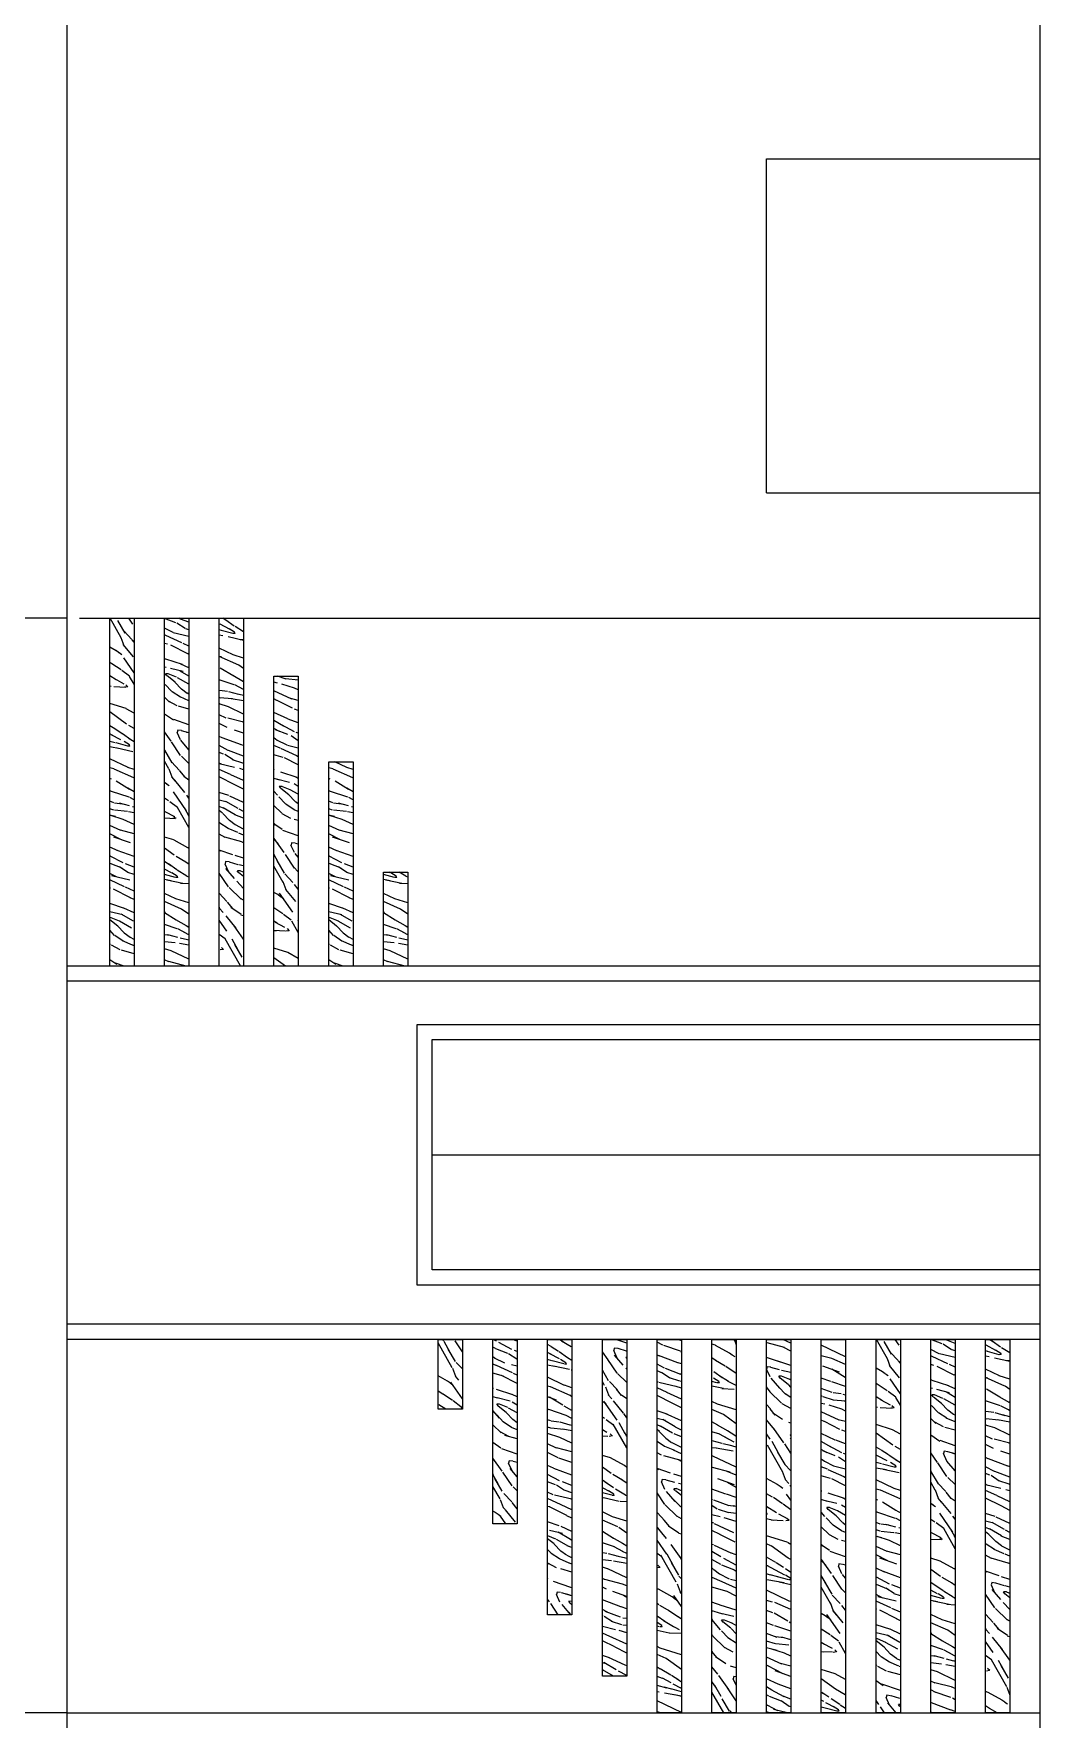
# Model space of a CAD drawing. Header units: inches. Extents: x 0 to 535, y -174 to 989.
# Drawn here: x 377.97 to 381.28, y 95.56 to 101.1 of the extents above; entities that cross this region are included whole.
import ezdxf

# ---------------------------------------------------------------- set-up
doc = ezdxf.new("R2010")
doc.units = ezdxf.units.IN
doc.header["$MEASUREMENT"] = 0
doc.layers.add('1', color=1, linetype='Continuous', lineweight=9)
doc.layers.add('wall', color=51, linetype='Continuous', lineweight=25)
pattern_1 = [(125.3657895, (320.4255504118743, -165.0037877916787), (-0.9748889491056459, 1.358495653849031), [0.0567920025, -11.86952858]), (256.803504, (320.4461135891613, -164.9659996792072), (0.07866463088312299, -0.2161293025630688), [0.007853067099999996, -0.8167188679999999]), (114.48938626, (320.4557058139873, -164.9986397646051), (-0.0786646372295647, 0.2161293006459917), [0.02746521999999999, -5.740230749999998]), (163.4606271, (320.4863028337539, -164.9758480792048), (-1.084466940812025, 0.3395689741847776), [0.0294332288, -6.151544580000001]), (173.0032168, (320.4580874262787, -164.9674691981567), (-0.07866463224300875, 0.216129300024115), [0.0120636748, -0.4946106760000001]), (120.347856, (320.4278242816989, -165.0728918539862), (-1.289547495665455, 2.223012850983182), [0.0478738905, -10.00564285]), (179.0885908, (320.4937947031481, -164.9964318211946), (-0.502901154207116, 0.06171982473837817), [0.0092056419, -1.923978911]), (125.6641257, (320.4892325565017, -165.0027544191575), (-0.07866463854466729, 0.2161292995345969), [0.0079623815, -1.664137768]), (133.5666472, (320.5059420576061, -165.0549490604183), (-0.7388950529018659, 0.7101077456471797), [0.0322622403, -2.226094583]), (119.68621252, (320.4169071993907, -165.093182737871), (-1.289547475383502, 2.223012851304042), [0.1022191415, -5.264285769999999]), (130.3727928, (320.483706989729, -165.0315727059467), (-2.531343684717294, 2.99484043838873), [0.04322782150000001, -9.034614590000002]), (123.7857773, (320.4556519408866, -165.048777077215), (-0.0786646485390654, 0.216129291848162), [0.05413074839999998, -1.840445417999999]), (119.04293409, (320.4036360647988, -165.0315779381053), (-1.36821211551155, 2.439142167360524), [0.04103382619999999, -8.576069339999998]), (145.7434615, (320.4254439198583, -164.9280672291123), (-2.56225704572125, 1.759784446686964), [0.0404823782, -8.4608168]), (129.2367893, (320.3926795179605, -164.9574754163448), (-2.610008316254434, 3.210969740846352), [0.05220031930000001, -10.90986646]), (124.7710456, (320.3837155854619, -164.9957038638002), (-2.028442540050955, 2.933120589214854), [0.0758889025, -15.86078045]), (131.4338095, (320.4383260535505, -165.1331735631676), (-0.0786646365266669, 0.2161292981963297), [0.0176491834, -1.217793604]), (151.7399653, (320.5231733582353, -165.1022916698047), (-0.5815657859539077, 0.2778491391306656), [0.0322917148, -3.35833833]), (128.8484137, (320.470648837008, -165.1214090321005), (-0.896224328967456, 1.142366341585137), [0.0266178126, -5.56312293]), (290, (320.4169071993907, -165.093182737871), (-0.3455718796523705, -0.3705387656623449), [0.0284761896, -0.201523792]), (135.6324289, (320.494730561892, -165.087002385415), (-0.7388950516397252, 0.7101077456572038), [0.05466546159999999, -11.42508117999999]), (133.237749, (320.4539524902887, -165.1006788603707), (-1.556454734449686, 1.636344795307082), [0.0381418545, -7.97164751]), (161.9114852, (320.5833118985193, -164.8589527054356), (-1.084466938815197, 0.3395689770066423), [0.0355090606, -7.42139344]), (173.0032168, (320.6102431664413, -164.8386607714639), (-0.07866463224300875, 0.216129300024115), [0.0265400864, -0.4801342690000001]), (164.8009006, (320.6432481102176, -164.8476274600521), (-2.671835029081719, 0.7408577933628254), [0.0342012829, -7.148068110000001]), (146.7878511, (320.6867153605287, -164.8224824500151), (-1.902026626305297, 1.265806021826072), [0.0287191846, -6.002309540000001]), (151.7399653, (320.662847868753, -164.832335033459), (-0.5815657859539077, 0.2778491391306656), [0.0322917148, -3.35833833]), (162.1773823, (320.5374091620295, -164.9654055923696), (-1.084466939618753, 0.3395689782831965), [0.0571535188, -11.94508519]), (155.092991, (320.6024963473847, -164.92423287407), (-0.5815657892096059, 0.2778491338212688), [0.0698139263, -14.5911103]), (153.0670749, (320.556701354935, -164.9304111365707), (-0.581565787359474, 0.2778491396096347), [0.06296584420000001, -6.54844776]), (133.5666472, (320.5373684462619, -165.0470073758853), (-0.7388950529018659, 0.7101077456471797), [0.0322622403, -2.226094583]), (150.6547075, (320.561008551919, -165.0302443832039), (-1.823361999482653, 1.049676707566412), [0.04619737450000001, -4.80452681]), (149.7854419, (320.569530866764, -165.0096595940751), (-1.823361992584466, 1.049676723312326), [0.04703368899999997, -9.830041069999995]), (152.9162698, (320.6072990359096, -164.9562851519278), (-0.5815657853456426, 0.2778491404779416), [0.05682948329999998, -5.910266069999997]), (155.1886422, (320.5924217883508, -164.9908382283531), (-0.5815657915326928, 0.2778491301377782), [0.06060699410000001, -12.66686176]), (110, (320.7132983441053, -164.8640902689787), (-0.5029011542273502, 0.06171983675258769), [0.0043809526, -0.225619029]), (181.2406383, (320.7132983441053, -164.8640902689787), (-0.9271376728700892, -0.09268962877058456), [0.006811305099999997, -1.423562827999999]), (148.1373433, (320.7117999700692, -164.8599735201484), (-0.5815657852462758, 0.2778491400426519), [0.020887335, -1.441226069]), (164.5021434, (320.7064886364047, -164.8642377436962), (-1.084466942922913, 0.339568967718033), [0.03960924529999999, -2.733037789999999]), (167.7581778, (320.734409631062, -164.8843790607469), (-2.09026925108812, 0.4630086353138386), [0.0533767969, -11.15575049]), (170.0621297, (320.6822465493519, -164.8730611417998), (-4.101873860981018, 0.7098880003596575), [0.0570595822, -11.92545262]), (156.3117756, (320.7259136249874, -164.9678927889378), (-0.5815657900483695, 0.2778491323069627), [0.07135268839999999, -4.923335379999999]), (154.4633732, (320.7067423326684, -164.9340770890479), (-0.5029011530502587, 0.06171983769696082), [0.1043524743, -0.540177494]), (160.4831147, (320.6624588678533, -164.9758365677487), (-4.416532392591645, 1.57440521027697), [0.0585223454, -12.23117]), (165.5243122, (320.6605727463163, -164.9392261632604), (-1.587368093631594, 0.4012888157798407), [0.0599805523, -12.53593541]), (162.613585, (320.6125840629651, -164.8890919885312), (-0.5029011531749514, 0.0617198380570895), [0.0432909381, -1.09309616]), (166.4838436, (320.6683195632116, -164.853654061441), (-1.587368094188972, 0.4012888131065728), [0.02578561049999999, -5.389192559999998]), (151.9762794, (320.6940600243005, -164.8489474121675), (-2.986493559702275, 1.6053749810238), [0.0353577413, -7.38976752]), (174.3053877, (320.6260431183588, -164.8632137897278), (-0.5029011542635994, 0.06171983729502795), [0.04294314819999998, -8.975117959999993]), (145.2464741, (320.7142617642316, -164.8415945801523), (-2.562257030501768, 1.759784460498503), [0.0335272702, -7.007199320000001]), (155.2273285, (320.5391756401132, -164.894830966135), (-0.5815657880252949, 0.2778491373020556), [0.05753806269999999, -12.02545501]), (166.6532565, (320.5712710360773, -164.8761560287783), (-3.677637319914488, 0.8642974639745953), [0.0617647842, -12.90883993]), (149.707952, (320.7350523282253, -164.810716871809), (-1.823361991434463, 1.049676722564742), [0.0370151926, -7.73617512]), (146.3560822, (320.7646727764284, -164.7789564070787), (-0.6602304293122196, 0.493978426360684), [0.010879644, -2.273845757]), (151.9762794, (320.7778098568352, -164.8779068951634), (-2.986493559702275, 1.6053749810238), [0.0353577413, -7.38976752]), (143.1964955, (320.7905197273721, -164.8499703211583), (-0.07866463804509567, 0.2161292945959426), [0.0314122638, -0.7931596690000001]), (188.4818674, (320.7848469541905, -164.8846698259488), (-1.351374195123889, -0.2470990924021888), [0.0109700409, -2.292738417000001]), (136.1381442, (320.7848469541905, -164.8846698259488), (-0.07866463710982383, 0.2161292981877979), [0.0097600178, -1.015041865]), (146.0169148, (320.7653680925071, -164.8311520933171), (-1.902026624190993, 1.265806025054427), [0.0365601399, -7.641068970000001]), (177.2394681, (320.7739968972069, -164.8862878675414), (-2.938742287345873, 0.1541897158929856), [0.03963325729999997, -8.283350639999993]), (148.6490828, (320.7465977020742, -164.8612945186162), (-1.24179621442641, 0.7718275702060987), [0.03786423759999999, -7.913625409999999]), (162.613585, (320.7790401276104, -164.9567150212198), (-0.5029011531749514, 0.0617198380570895), [0.07575913880000001, -1.060627957]), (153.2948855, (320.5898390965498, -165.0780273254128), (-0.5815657871570311, 0.2778491394824867), [0.0376197775, -7.86253344]), (156.9545161, (320.565597009497, -165.0868507235165), (-0.5815657881615057, 0.2778491383991551), [0.03530030569999999, -3.671231709999999]), (146.3560822, (320.6282224006898, -165.0640569452131), (-0.6602304293122196, 0.493978426360684), [0.03263893430000001, -2.252086469]), (161.7852574, (320.7130697053746, -165.0331750518501), (-1.084466939238849, 0.3395689764932182), [0.06019634289999998, -6.260419679999997]), (150.0717393, (320.7413521395491, -165.022881087658), (-0.5815657860494605, 0.277849139270344), [0.040074625, -2.063843176]), (159.3694487, (320.6625653577082, -165.0515571311017), (-1.666032726955021, 0.61741811769019), [0.0538217917, -11.24875421]), (143.1964955, (320.8342801406384, -164.9890580613316), (-0.07866463804509567, 0.2161292945959426), [0.0117795995, -0.8127923539999999]), (159.6657058, (320.65588969987, -165.0143589190734), (-0.5815657938110032, 0.2778491222749368), [0.06768603069999997, -1.709072293]), (143.1964955, (320.5562321721644, -165.0611210444082), (-0.07866463804509567, 0.2161292945959426), [0.02355919900000001, -0.8010127430000001]), (158.5537297, (320.6010505930506, -165.0459740025774), (-2.247598515793237, 0.8952672367306359), [0.04302075939999999, -8.991338709999997]), (151.7399653, (320.6121950620655, -165.0325935228209), (-0.5815657859539077, 0.2778491391306656), [0.0484375745, -3.34219256]), (148.5114886, (320.7066214350298, -165.0028872461114), (-1.241796208885935, 0.7718275754866678), [0.0517887205, -10.82384232]), (144.1945195, (320.7817556172499, -165.008175424414), (-0.6602304207882279, 0.4939784392792391), [0.06885505630000001, -7.160925799999999]), (151.1011978, (320.8248482766066, -164.9820012274635), (-0.5815657856754212, 0.277849139357628), [0.05232378789999999, -2.694674939999999]), (164.3266424, (320.5005649484798, -164.9018909400452), (-2.671835022947638, 0.7408577912244498), [0.0582210293, -12.16819508]), (160.9753659, (320.4829985192652, -164.9479125501772), (-2.75049966370575, 0.9569870897545647), [0.0608799512, -12.72390981]), (141.130464, (320.5151333783847, -165.0236310214137), (-0.660230418984233, 0.4939784438691177), [0.03326687569999998, -3.459754989999998]), (157.4786002, (320.5207391262418, -165.0076043589154), (-0.5815657944572521, 0.2778491206858045), [0.0291689473, -3.03357028]), (146.3560822, (320.533113866032, -165.0730320052152), (-0.6602304293122196, 0.493978426360684), [0.03263893430000001, -2.252086469]), (166.6033605, (320.5288868471845, -164.9859903814984), (-3.677637328676978, 0.8642974665360266), [0.04377515939999999, -9.14900808])]
pattern_2 = [(125.3657895, (317.9055504118743, -162.6308368676231), (-0.9748889491056459, 1.358495653849031), [0.0567920025, -11.86952858]), (256.803504, (317.9261135891613, -162.5930487551516), (0.07866463088312299, -0.2161293025630688), [0.007853067099999994, -0.8167188679999998]), (114.48938626, (317.9357058139873, -162.6256888405495), (-0.0786646372295647, 0.2161293006459917), [0.02746521999999999, -5.740230749999997]), (163.4606271, (317.966302833754, -162.6028971551492), (-1.084466940812025, 0.3395689741847776), [0.0294332288, -6.151544580000001]), (173.0032168, (317.9380874262787, -162.5945182741011), (-0.07866463224300875, 0.216129300024115), [0.0120636748, -0.4946106760000001]), (120.347856, (317.9078242816989, -162.6999409299306), (-1.289547495665455, 2.223012850983182), [0.0478738905, -10.00564285]), (179.0885908, (317.9737947031481, -162.623480897139), (-0.502901154207116, 0.06171982473837817), [0.0092056419, -1.923978911]), (125.6641257, (317.9692325565017, -162.6298034951019), (-0.07866463854466729, 0.2161292995345969), [0.0079623815, -1.664137768]), (133.5666472, (317.9859420576061, -162.6819981363627), (-0.7388950529018659, 0.7101077456471797), [0.0322622403, -2.226094583]), (119.68621252, (317.8969071993907, -162.7202318138154), (-1.289547475383502, 2.223012851304042), [0.1022191415, -5.264285769999999]), (130.3727928, (317.963706989729, -162.6586217818911), (-2.531343684717294, 2.99484043838873), [0.04322782150000001, -9.034614590000002]), (123.7857773, (317.9356519408866, -162.6758261531594), (-0.0786646485390654, 0.216129291848162), [0.05413074839999997, -1.840445417999999]), (119.04293409, (317.8836360647988, -162.6586270140497), (-1.36821211551155, 2.439142167360524), [0.04103382619999999, -8.576069339999998]), (145.7434615, (317.9054439198582, -162.5551163050567), (-2.56225704572125, 1.759784446686964), [0.0404823782, -8.4608168]), (129.2367893, (317.8726795179605, -162.5845244922892), (-2.610008316254434, 3.210969740846352), [0.05220031930000001, -10.90986646]), (124.7710456, (317.8637155854619, -162.6227529397446), (-2.028442540050955, 2.933120589214854), [0.0758889025, -15.86078045]), (131.4338095, (317.9183260535505, -162.760222639112), (-0.0786646365266669, 0.2161292981963297), [0.0176491834, -1.217793604]), (151.7399653, (318.0031733582352, -162.7293407457491), (-0.5815657859539077, 0.2778491391306656), [0.0322917148, -3.35833833]), (128.8484137, (317.950648837008, -162.7484581080449), (-0.896224328967456, 1.142366341585137), [0.0266178126, -5.56312293]), (290, (317.8969071993907, -162.7202318138154), (-0.3455718796523705, -0.3705387656623449), [0.0284761896, -0.201523792]), (135.6324289, (317.9747305618919, -162.7140514613594), (-0.7388950516397252, 0.7101077456572038), [0.05466546159999998, -11.42508117999999]), (133.237749, (317.9339524902887, -162.7277279363151), (-1.556454734449686, 1.636344795307082), [0.0381418545, -7.97164751]), (161.9114852, (318.0633118985193, -162.48600178138), (-1.084466938815197, 0.3395689770066423), [0.0355090606, -7.42139344]), (173.0032168, (318.0902431664413, -162.4657098474083), (-0.07866463224300875, 0.216129300024115), [0.0265400864, -0.4801342690000001]), (164.8009006, (318.1232481102176, -162.4746765359965), (-2.671835029081719, 0.7408577933628254), [0.0342012829, -7.148068110000001]), (146.7878511, (318.1667153605287, -162.4495315259595), (-1.902026626305297, 1.265806021826072), [0.0287191846, -6.002309540000001]), (151.7399653, (318.1428478687529, -162.4593841094034), (-0.5815657859539077, 0.2778491391306656), [0.0322917148, -3.35833833]), (162.1773823, (318.0174091620294, -162.592454668314), (-1.084466939618753, 0.3395689782831965), [0.0571535188, -11.94508519]), (155.092991, (318.0824963473847, -162.5512819500144), (-0.5815657892096059, 0.2778491338212688), [0.0698139263, -14.5911103]), (153.0670749, (318.036701354935, -162.5574602125151), (-0.581565787359474, 0.2778491396096347), [0.06296584420000001, -6.54844776]), (133.5666472, (318.0173684462619, -162.6740564518297), (-0.7388950529018659, 0.7101077456471797), [0.0322622403, -2.226094583]), (150.6547075, (318.0410085519189, -162.6572934591483), (-1.823361999482653, 1.049676707566412), [0.04619737450000001, -4.80452681]), (149.7854419, (318.0495308667639, -162.6367086700195), (-1.823361992584466, 1.049676723312326), [0.04703368899999996, -9.830041069999993]), (152.9162698, (318.0872990359097, -162.5833342278722), (-0.5815657853456426, 0.2778491404779416), [0.05682948329999998, -5.910266069999996]), (155.1886422, (318.0724217883508, -162.6178873042975), (-0.5815657915326928, 0.2778491301377782), [0.06060699410000001, -12.66686176]), (110, (318.1932983441053, -162.4911393449231), (-0.5029011542273502, 0.06171983675258769), [0.0043809526, -0.225619029]), (181.2406383, (318.1932983441053, -162.4911393449231), (-0.9271376728700892, -0.09268962877058456), [0.006811305099999996, -1.423562827999999]), (148.1373433, (318.1917999700692, -162.4870225960928), (-0.5815657852462758, 0.2778491400426519), [0.020887335, -1.441226069]), (164.5021434, (318.1864886364047, -162.4912868196405), (-1.084466942922913, 0.339568967718033), [0.03960924529999998, -2.733037789999999]), (167.7581778, (318.214409631062, -162.5114281366913), (-2.09026925108812, 0.4630086353138386), [0.0533767969, -11.15575049]), (170.0621297, (318.1622465493519, -162.5001102177442), (-4.101873860981018, 0.7098880003596575), [0.0570595822, -11.92545262]), (156.3117756, (318.2059136249874, -162.5949418648822), (-0.5815657900483695, 0.2778491323069627), [0.07135268839999999, -4.923335379999999]), (154.4633732, (318.1867423326684, -162.5611261649923), (-0.5029011530502587, 0.06171983769696082), [0.1043524743, -0.540177494]), (160.4831147, (318.1424588678533, -162.6028856436931), (-4.416532392591645, 1.57440521027697), [0.0585223454, -12.23117]), (165.5243122, (318.1405727463163, -162.5662752392048), (-1.587368093631594, 0.4012888157798407), [0.0599805523, -12.53593541]), (162.613585, (318.092584062965, -162.5161410644756), (-0.5029011531749514, 0.0617198380570895), [0.0432909381, -1.09309616]), (166.4838436, (318.1483195632116, -162.4807031373854), (-1.587368094188972, 0.4012888131065728), [0.02578561049999999, -5.389192559999997]), (151.9762794, (318.1740600243005, -162.4759964881119), (-2.986493559702275, 1.6053749810238), [0.0353577413, -7.38976752]), (174.3053877, (318.1060431183589, -162.4902628656722), (-0.5029011542635994, 0.06171983729502795), [0.04294314819999997, -8.975117959999992]), (145.2464741, (318.1942617642316, -162.4686436560967), (-2.562257030501768, 1.759784460498503), [0.0335272702, -7.007199320000001]), (155.2273285, (318.0191756401132, -162.5218800420794), (-0.5815657880252949, 0.2778491373020556), [0.05753806269999998, -12.02545501]), (166.6532565, (318.0512710360773, -162.5032051047227), (-3.677637319914488, 0.8642974639745953), [0.0617647842, -12.90883993]), (149.707952, (318.2150523282253, -162.4377659477534), (-1.823361991434463, 1.049676722564742), [0.0370151926, -7.73617512]), (146.3560822, (318.2446727764284, -162.4060054830231), (-0.6602304293122196, 0.493978426360684), [0.010879644, -2.273845757]), (151.9762794, (318.2578098568352, -162.5049559711078), (-2.986493559702275, 1.6053749810238), [0.0353577413, -7.38976752]), (143.1964955, (318.2705197273721, -162.4770193971027), (-0.07866463804509567, 0.2161292945959426), [0.0314122638, -0.7931596690000001]), (188.4818674, (318.2648469541905, -162.5117189018932), (-1.351374195123889, -0.2470990924021888), [0.0109700409, -2.292738417000001]), (136.1381442, (318.2648469541905, -162.5117189018932), (-0.07866463710982383, 0.2161292981877979), [0.0097600178, -1.015041865]), (146.0169148, (318.2453680925071, -162.4582011692615), (-1.902026624190993, 1.265806025054427), [0.0365601399, -7.641068970000001]), (177.2394681, (318.2539968972068, -162.5133369434858), (-2.938742287345873, 0.1541897158929856), [0.03963325729999997, -8.283350639999991]), (148.6490828, (318.2265977020742, -162.4883435945606), (-1.24179621442641, 0.7718275702060987), [0.03786423759999999, -7.913625409999999]), (162.613585, (318.2590401276104, -162.5837640971642), (-0.5029011531749514, 0.0617198380570895), [0.07575913880000001, -1.060627957]), (153.2948855, (318.0698390965497, -162.7050764013572), (-0.5815657871570311, 0.2778491394824867), [0.0376197775, -7.86253344]), (156.9545161, (318.045597009497, -162.7138997994609), (-0.5815657881615057, 0.2778491383991551), [0.03530030569999998, -3.671231709999998]), (146.3560822, (318.1082224006898, -162.6911060211575), (-0.6602304293122196, 0.493978426360684), [0.03263893430000001, -2.252086469]), (161.7852574, (318.1930697053745, -162.6602241277945), (-1.084466939238849, 0.3395689764932182), [0.06019634289999998, -6.260419679999996]), (150.0717393, (318.221352139549, -162.6499301636024), (-0.5815657860494605, 0.277849139270344), [0.040074625, -2.063843176]), (159.3694487, (318.1425653577081, -162.6786062070461), (-1.666032726955021, 0.61741811769019), [0.0538217917, -11.24875421]), (143.1964955, (318.3142801406385, -162.616107137276), (-0.07866463804509567, 0.2161292945959426), [0.0117795995, -0.8127923539999999]), (159.6657058, (318.13588969987, -162.6414079950178), (-0.5815657938110032, 0.2778491222749368), [0.06768603069999996, -1.709072292999999]), (143.1964955, (318.0362321721644, -162.6881701203526), (-0.07866463804509567, 0.2161292945959426), [0.02355919900000001, -0.8010127430000001]), (158.5537297, (318.0810505930506, -162.6730230785218), (-2.247598515793237, 0.8952672367306359), [0.04302075939999998, -8.991338709999996]), (151.7399653, (318.0921950620655, -162.6596425987653), (-0.5815657859539077, 0.2778491391306656), [0.0484375745, -3.34219256]), (148.5114886, (318.1866214350298, -162.6299363220558), (-1.241796208885935, 0.7718275754866678), [0.0517887205, -10.82384232]), (144.1945195, (318.2617556172499, -162.6352245003584), (-0.6602304207882279, 0.4939784392792391), [0.06885505630000001, -7.160925799999999]), (151.1011978, (318.3048482766066, -162.6090503034079), (-0.5815657856754212, 0.277849139357628), [0.05232378789999998, -2.694674939999999]), (164.3266424, (317.9805649484798, -162.5289400159896), (-2.671835022947638, 0.7408577912244498), [0.0582210293, -12.16819508]), (160.9753659, (317.9629985192651, -162.5749616261216), (-2.75049966370575, 0.9569870897545647), [0.0608799512, -12.72390981]), (141.130464, (317.9951333783848, -162.6506800973581), (-0.660230418984233, 0.4939784438691177), [0.03326687569999997, -3.459754989999998]), (157.4786002, (318.0007391262419, -162.6346534348598), (-0.5815657944572521, 0.2778491206858045), [0.0291689473, -3.03357028]), (146.3560822, (318.013113866032, -162.7000810811596), (-0.6602304293122196, 0.493978426360684), [0.03263893430000001, -2.252086469]), (166.6033605, (318.0088868471844, -162.6130394574428), (-3.677637328676978, 0.8642974665360266), [0.04377515939999999, -9.14900808])]
pattern_3 = [(125.3657895, (318.6255504118743, -162.6308368676231), (-0.9748889491056459, 1.358495653849031), [0.0567920025, -11.86952858]), (256.803504, (318.6461135891613, -162.5930487551516), (0.07866463088312299, -0.2161293025630688), [0.007853067099999993, -0.8167188679999997]), (114.48938626, (318.6557058139873, -162.6256888405495), (-0.0786646372295647, 0.2161293006459917), [0.02746521999999998, -5.740230749999996]), (163.4606271, (318.6863028337539, -162.6028971551492), (-1.084466940812025, 0.3395689741847776), [0.0294332288, -6.151544580000001]), (173.0032168, (318.6580874262787, -162.5945182741011), (-0.07866463224300875, 0.216129300024115), [0.0120636748, -0.4946106760000001]), (120.347856, (318.6278242816989, -162.6999409299306), (-1.289547495665455, 2.223012850983182), [0.0478738905, -10.00564285]), (179.0885908, (318.6937947031481, -162.623480897139), (-0.502901154207116, 0.06171982473837817), [0.0092056419, -1.923978911]), (125.6641257, (318.6892325565017, -162.6298034951019), (-0.07866463854466729, 0.2161292995345969), [0.0079623815, -1.664137768]), (133.5666472, (318.7059420576061, -162.6819981363627), (-0.7388950529018659, 0.7101077456471797), [0.0322622403, -2.226094583]), (119.68621252, (318.6169071993907, -162.7202318138154), (-1.289547475383502, 2.223012851304042), [0.1022191415, -5.264285769999999]), (130.3727928, (318.683706989729, -162.6586217818911), (-2.531343684717294, 2.99484043838873), [0.04322782150000001, -9.034614590000002]), (123.7857773, (318.6556519408866, -162.6758261531594), (-0.0786646485390654, 0.216129291848162), [0.05413074839999996, -1.840445417999999]), (119.04293409, (318.6036360647989, -162.6586270140497), (-1.36821211551155, 2.439142167360524), [0.04103382619999999, -8.576069339999998]), (145.7434615, (318.6254439198582, -162.5551163050567), (-2.56225704572125, 1.759784446686964), [0.0404823782, -8.4608168]), (129.2367893, (318.5926795179604, -162.5845244922892), (-2.610008316254434, 3.210969740846352), [0.05220031930000001, -10.90986646]), (124.7710456, (318.5837155854618, -162.6227529397446), (-2.028442540050955, 2.933120589214854), [0.0758889025, -15.86078045]), (131.4338095, (318.6383260535505, -162.760222639112), (-0.0786646365266669, 0.2161292981963297), [0.0176491834, -1.217793604]), (151.7399653, (318.7231733582352, -162.7293407457491), (-0.5815657859539077, 0.2778491391306656), [0.0322917148, -3.35833833]), (128.8484137, (318.6706488370079, -162.7484581080449), (-0.896224328967456, 1.142366341585137), [0.0266178126, -5.56312293]), (290, (318.6169071993907, -162.7202318138154), (-0.3455718796523705, -0.3705387656623449), [0.0284761896, -0.201523792]), (135.6324289, (318.694730561892, -162.7140514613594), (-0.7388950516397252, 0.7101077456572038), [0.05466546159999997, -11.42508117999999]), (133.237749, (318.6539524902888, -162.7277279363151), (-1.556454734449686, 1.636344795307082), [0.0381418545, -7.97164751]), (161.9114852, (318.7833118985193, -162.48600178138), (-1.084466938815197, 0.3395689770066423), [0.0355090606, -7.42139344]), (173.0032168, (318.8102431664412, -162.4657098474083), (-0.07866463224300875, 0.216129300024115), [0.0265400864, -0.4801342690000001]), (164.8009006, (318.8432481102176, -162.4746765359965), (-2.671835029081719, 0.7408577933628254), [0.0342012829, -7.148068110000001]), (146.7878511, (318.8867153605287, -162.4495315259595), (-1.902026626305297, 1.265806021826072), [0.0287191846, -6.002309540000001]), (151.7399653, (318.8628478687529, -162.4593841094034), (-0.5815657859539077, 0.2778491391306656), [0.0322917148, -3.35833833]), (162.1773823, (318.7374091620295, -162.592454668314), (-1.084466939618753, 0.3395689782831965), [0.0571535188, -11.94508519]), (155.092991, (318.8024963473847, -162.5512819500144), (-0.5815657892096059, 0.2778491338212688), [0.0698139263, -14.5911103]), (153.0670749, (318.7567013549349, -162.5574602125151), (-0.581565787359474, 0.2778491396096347), [0.06296584420000001, -6.54844776]), (133.5666472, (318.7373684462619, -162.6740564518297), (-0.7388950529018659, 0.7101077456471797), [0.0322622403, -2.226094583]), (150.6547075, (318.7610085519189, -162.6572934591483), (-1.823361999482653, 1.049676707566412), [0.04619737450000001, -4.80452681]), (149.7854419, (318.7695308667639, -162.6367086700195), (-1.823361992584466, 1.049676723312326), [0.04703368899999995, -9.830041069999991]), (152.9162698, (318.8072990359097, -162.5833342278722), (-0.5815657853456426, 0.2778491404779416), [0.05682948329999997, -5.910266069999995]), (155.1886422, (318.7924217883509, -162.6178873042975), (-0.5815657915326928, 0.2778491301377782), [0.06060699410000001, -12.66686176]), (110, (318.9132983441053, -162.4911393449231), (-0.5029011542273502, 0.06171983675258769), [0.0043809526, -0.225619029]), (181.2406382999999, (318.9132983441053, -162.4911393449231), (-0.9271376728700892, -0.09268962877058456), [0.006811305099999995, -1.423562827999999]), (148.1373433, (318.9117999700691, -162.4870225960928), (-0.5815657852462758, 0.2778491400426519), [0.020887335, -1.441226069]), (164.5021434, (318.9064886364047, -162.4912868196405), (-1.084466942922913, 0.339568967718033), [0.03960924529999998, -2.733037789999998]), (167.7581778, (318.934409631062, -162.5114281366913), (-2.09026925108812, 0.4630086353138386), [0.0533767969, -11.15575049]), (170.0621297, (318.8822465493519, -162.5001102177442), (-4.101873860981018, 0.7098880003596575), [0.0570595822, -11.92545262]), (156.3117756, (318.9259136249873, -162.5949418648822), (-0.5815657900483695, 0.2778491323069627), [0.07135268839999999, -4.923335379999999]), (154.4633732, (318.9067423326684, -162.5611261649923), (-0.5029011530502587, 0.06171983769696082), [0.1043524743, -0.540177494]), (160.4831147, (318.8624588678534, -162.6028856436931), (-4.416532392591645, 1.57440521027697), [0.0585223454, -12.23117]), (165.5243122, (318.8605727463163, -162.5662752392048), (-1.587368093631594, 0.4012888157798407), [0.0599805523, -12.53593541]), (162.613585, (318.8125840629651, -162.5161410644756), (-0.5029011531749514, 0.0617198380570895), [0.0432909381, -1.09309616]), (166.4838436, (318.8683195632116, -162.4807031373854), (-1.587368094188972, 0.4012888131065728), [0.02578561049999998, -5.389192559999996]), (151.9762794, (318.8940600243005, -162.4759964881119), (-2.986493559702275, 1.6053749810238), [0.0353577413, -7.38976752]), (174.3053877, (318.8260431183588, -162.4902628656722), (-0.5029011542635994, 0.06171983729502795), [0.04294314819999996, -8.97511795999999]), (145.2464741, (318.9142617642316, -162.4686436560967), (-2.562257030501768, 1.759784460498503), [0.0335272702, -7.007199320000001]), (155.2273285, (318.7391756401132, -162.5218800420794), (-0.5815657880252949, 0.2778491373020556), [0.05753806269999998, -12.02545500999999]), (166.6532565, (318.7712710360773, -162.5032051047227), (-3.677637319914488, 0.8642974639745953), [0.0617647842, -12.90883993]), (149.707952, (318.9350523282253, -162.4377659477534), (-1.823361991434463, 1.049676722564742), [0.0370151926, -7.73617512]), (146.3560822, (318.9646727764284, -162.4060054830231), (-0.6602304293122196, 0.493978426360684), [0.010879644, -2.273845757]), (151.9762794, (318.9778098568352, -162.5049559711078), (-2.986493559702275, 1.6053749810238), [0.0353577413, -7.38976752]), (143.1964955, (318.9905197273721, -162.4770193971027), (-0.07866463804509567, 0.2161292945959426), [0.0314122638, -0.7931596690000001]), (188.4818674, (318.9848469541905, -162.5117189018932), (-1.351374195123889, -0.2470990924021888), [0.0109700409, -2.292738417000001]), (136.1381442, (318.9848469541905, -162.5117189018932), (-0.07866463710982383, 0.2161292981877979), [0.0097600178, -1.015041865]), (146.0169148, (318.9653680925071, -162.4582011692615), (-1.902026624190993, 1.265806025054427), [0.0365601399, -7.641068970000001]), (177.2394681, (318.9739968972069, -162.5133369434858), (-2.938742287345873, 0.1541897158929856), [0.03963325729999996, -8.28335063999999]), (148.6490828, (318.9465977020743, -162.4883435945606), (-1.24179621442641, 0.7718275702060987), [0.03786423759999999, -7.913625409999999]), (162.613585, (318.9790401276104, -162.5837640971642), (-0.5029011531749514, 0.0617198380570895), [0.07575913880000001, -1.060627957]), (153.2948855, (318.7898390965498, -162.7050764013572), (-0.5815657871570311, 0.2778491394824867), [0.0376197775, -7.86253344]), (156.9545161, (318.765597009497, -162.7138997994609), (-0.5815657881615057, 0.2778491383991551), [0.03530030569999997, -3.671231709999998]), (146.3560822, (318.8282224006898, -162.6911060211575), (-0.6602304293122196, 0.493978426360684), [0.03263893430000001, -2.252086469]), (161.7852574, (318.9130697053745, -162.6602241277945), (-1.084466939238849, 0.3395689764932182), [0.06019634289999997, -6.260419679999996]), (150.0717393, (318.941352139549, -162.6499301636024), (-0.5815657860494605, 0.277849139270344), [0.040074625, -2.063843176]), (159.3694487, (318.8625653577081, -162.6786062070461), (-1.666032726955021, 0.61741811769019), [0.0538217917, -11.24875421]), (143.1964955, (319.0342801406385, -162.616107137276), (-0.07866463804509567, 0.2161292945959426), [0.0117795995, -0.8127923539999999]), (159.6657058, (318.85588969987, -162.6414079950178), (-0.5815657938110032, 0.2778491222749368), [0.06768603069999994, -1.709072292999999]), (143.1964955, (318.7562321721643, -162.6881701203526), (-0.07866463804509567, 0.2161292945959426), [0.02355919900000001, -0.8010127430000001]), (158.5537297, (318.8010505930505, -162.6730230785218), (-2.247598515793237, 0.8952672367306359), [0.04302075939999998, -8.991338709999994]), (151.7399653, (318.8121950620655, -162.6596425987653), (-0.5815657859539077, 0.2778491391306656), [0.0484375745, -3.34219256]), (148.5114886, (318.9066214350298, -162.6299363220558), (-1.241796208885935, 0.7718275754866678), [0.0517887205, -10.82384232]), (144.1945195, (318.9817556172499, -162.6352245003584), (-0.6602304207882279, 0.4939784392792391), [0.06885505630000001, -7.160925799999999]), (151.1011978, (319.0248482766066, -162.6090503034079), (-0.5815657856754212, 0.277849139357628), [0.05232378789999997, -2.694674939999998]), (164.3266424, (318.7005649484798, -162.5289400159896), (-2.671835022947638, 0.7408577912244498), [0.0582210293, -12.16819508]), (160.9753659, (318.6829985192651, -162.5749616261216), (-2.75049966370575, 0.9569870897545647), [0.0608799512, -12.72390981]), (141.130464, (318.7151333783848, -162.6506800973581), (-0.660230418984233, 0.4939784438691177), [0.03326687569999996, -3.459754989999997]), (157.4786002, (318.7207391262419, -162.6346534348598), (-0.5815657944572521, 0.2778491206858045), [0.0291689473, -3.03357028]), (146.3560822, (318.733113866032, -162.7000810811596), (-0.6602304293122196, 0.493978426360684), [0.03263893430000001, -2.252086469]), (166.6033605, (318.7288868471845, -162.6130394574428), (-3.677637328676978, 0.8642974665360266), [0.04377515939999999, -9.14900808])]

msp = doc.modelspace()

# ---------------------------------------------------------------- hatches: boundary and pattern name
at = {"layer": '1'}
h = msp.add_hatch(dxfattribs=at)
h.set_pattern_fill('Ä¾ÎÆ', color=256, scale=0.23, angle=110)
h.set_pattern_definition(pattern_2)
h.paths.add_polyline_path([(378.2221664337404, 98.0346655888294), (378.3021664337403, 98.0346655888294), (378.3021664337403, 99.17938881302337), (378.2221664337404, 99.17938881302337)])
h = msp.add_hatch(dxfattribs=at)
h.set_pattern_fill('Ä¾ÎÆ', color=256, scale=0.23, angle=110)
h.set_pattern_definition(pattern_2)
h.paths.add_polyline_path([(378.4021664337403, 98.0346655888294), (378.4821664337404, 98.0346655888294), (378.4821664337404, 99.17938881302337), (378.4021664337403, 99.17938881302337)])
h = msp.add_hatch(dxfattribs=at)
h.set_pattern_fill('Ä¾ÎÆ', color=256, scale=0.23, angle=110)
h.set_pattern_definition(pattern_2)
h.paths.add_polyline_path([(378.5821664337404, 98.0346655888294), (378.6621664337403, 98.0346655888294), (378.6621664337403, 99.17938881302337), (378.5821664337404, 99.17938881302337)])
h = msp.add_hatch(dxfattribs=at)
h.set_pattern_fill('Ä¾ÎÆ', color=256, scale=0.23, angle=110)
h.set_pattern_definition(pattern_3)
h.paths.add_polyline_path([(378.7621664337403, 98.0346655888294), (378.8421664337404, 98.0346655888294), (378.8421664337404, 98.98842315142247), (378.7621664337403, 98.98842315142247)])
h = msp.add_hatch(dxfattribs=at)
h.set_pattern_fill('Ä¾ÎÆ', color=256, scale=0.23, angle=110)
h.set_pattern_definition(pattern_3)
h.paths.add_polyline_path([(379.0221664337403, 98.70739455235281), (378.9421664337403, 98.70739455235281), (378.9421664337403, 98.0346655888294), (379.0221664337403, 98.0346655888294)])
h = msp.add_hatch(dxfattribs=at)
h.set_pattern_fill('Ä¾ÎÆ', color=256, scale=0.23, angle=110)
h.set_pattern_definition(pattern_3)
h.paths.add_polyline_path([(379.2021664337403, 98.34384452293364), (379.1221664337403, 98.34384452293364), (379.1221664337403, 98.0346655888294), (379.2021664337403, 98.0346655888294)])
h = msp.add_hatch(dxfattribs=at)
h.set_pattern_fill('Ä¾ÎÆ', color=256, scale=0.23, angle=110)
h.set_pattern_definition(pattern_1)
h.paths.add_polyline_path([(379.3021664337404, 96.57690427780773), (379.3821664337403, 96.57690427780773), (379.3821664337403, 96.80643788896776), (379.3021664337404, 96.80643788896776)])
h = msp.add_hatch(dxfattribs=at)
h.set_pattern_fill('Ä¾ÎÆ', color=256, scale=0.23, angle=110)
h.set_pattern_definition(pattern_1)
h.paths.add_polyline_path([(379.4821664337404, 96.19950363666294), (379.5621664337403, 96.19950363666294), (379.5621664337403, 96.80643788896776), (379.4821664337404, 96.80643788896776)])
h = msp.add_hatch(dxfattribs=at)
h.set_pattern_fill('Ä¾ÎÆ', color=256, scale=0.23, angle=110)
h.set_pattern_definition(pattern_1)
h.paths.add_polyline_path([(379.6621664337403, 95.90034388637685), (379.7421664337404, 95.90034388637685), (379.7421664337404, 96.80643788896776), (379.6621664337403, 96.80643788896776)])
h = msp.add_hatch(dxfattribs=at)
h.set_pattern_fill('Ä¾ÎÆ', color=256, scale=0.23, angle=110)
h.set_pattern_definition(pattern_1)
h.paths.add_polyline_path([(379.8421664337404, 95.69860194392271), (379.9221664337404, 95.69860194392271), (379.9221664337404, 96.80643788896776), (379.8421664337404, 96.80643788896776)])
h = msp.add_hatch(dxfattribs=at)
h.set_pattern_fill('Ä¾ÎÆ', color=256, scale=0.23, angle=110)
h.set_pattern_definition(pattern_1)
h.paths.add_polyline_path([(380.0221664337403, 95.57732611201823), (380.1021664337404, 95.57732611201823), (380.1021664337404, 96.80643788896776), (380.0221664337403, 96.80643788896776)])
h = msp.add_hatch(dxfattribs=at)
h.set_pattern_fill('Ä¾ÎÆ', color=256, scale=0.23, angle=110)
h.set_pattern_definition(pattern_1)
h.paths.add_polyline_path([(380.2021664337403, 95.57732611201823), (380.2821664337403, 95.57732611201823), (380.2821664337403, 96.80643788896776), (380.2021664337403, 96.80643788896776)])
h = msp.add_hatch(dxfattribs=at)
h.set_pattern_fill('Ä¾ÎÆ', color=256, scale=0.23, angle=110)
h.set_pattern_definition(pattern_1)
h.paths.add_polyline_path([(380.3821664337403, 95.57732611201823), (380.4621664337403, 95.57732611201823), (380.4621664337404, 96.80643788896776), (380.3821664337403, 96.80643788896776)])
h = msp.add_hatch(dxfattribs=at)
h.set_pattern_fill('Ä¾ÎÆ', color=256, scale=0.23, angle=110)
h.set_pattern_definition(pattern_1)
h.paths.add_polyline_path([(380.5621664337403, 95.57732611201823), (380.6421664337403, 95.57732611201823), (380.6421664337403, 96.80643788896776), (380.5621664337403, 96.80643788896776)])
h = msp.add_hatch(dxfattribs=at)
h.set_pattern_fill('Ä¾ÎÆ', color=256, scale=0.23, angle=110)
h.set_pattern_definition(pattern_1)
h.paths.add_polyline_path([(380.7421664337404, 95.57732611201823), (380.8221664337403, 95.57732611201823), (380.8221664337403, 96.80643788896776), (380.7421664337404, 96.80643788896776)])
h = msp.add_hatch(dxfattribs=at)
h.set_pattern_fill('Ä¾ÎÆ', color=256, scale=0.23, angle=110)
h.set_pattern_definition(pattern_1)
h.paths.add_polyline_path([(380.9221664337403, 95.57732611201823), (381.0021664337403, 95.57732611201823), (381.0021664337403, 96.80643788896776), (380.9221664337404, 96.80643788896776)])
h = msp.add_hatch(dxfattribs=at)
h.set_pattern_fill('Ä¾ÎÆ', color=256, scale=0.23, angle=110)
h.set_pattern_definition(pattern_1)
h.paths.add_polyline_path([(381.1021664337404, 95.57732611201823), (381.1821664337403, 95.57732611201823), (381.1821664337403, 96.80643788896776), (381.1021664337404, 96.80643788896776)])

# ---------------------------------------------------------------- linework, layer by layer
for p, q in [((380.3821664337403, 100.6912644613535), (381.2821664337403, 100.6912644613535)), ((380.3821664337403, 99.59195512505715), (380.3821664337403, 100.6912644613535)), ((380.3821664337403, 99.59195512505715), (381.2821664337403, 99.59195512505715)), ((378.0821664337404, 95.57732611201823), (378.0821664337404, 99.17938881302337)), ((378.1221664337403, 99.17938881302337), (381.2821664337403, 99.17938881302337)), ((381.2821664337403, 98.0346655888294), (378.0821664337404, 98.0346655888294)), ((381.2821664337403, 97.98466558882939), (378.0821664337404, 97.98466558882939)), ((379.2827690655624, 97.4138940821997), (381.2821664337403, 97.4138940821997)), ((381.2821664337403, 96.85643788896778), (378.0821664337404, 96.85643788896778)), ((381.2821664337403, 96.80643788896776), (378.0821664337404, 96.80643788896776)), ((378.0821664337404, 95.57732611201823), (381.2821664337403, 95.57732611201823))]:
    msp.add_line(p, q, dxfattribs=at)
for points in [[(378.2221664337404, 98.0346655888294), (378.2221664337404, 99.17938881302337), (378.3021664337403, 99.17938881302337), (378.3021664337403, 98.0346655888294)], [(378.4021664337403, 98.0346655888294), (378.4021664337403, 99.17938881302337), (378.4821664337404, 99.17938881302337), (378.4821664337404, 98.0346655888294)], [(378.5821664337404, 98.0346655888294), (378.5821664337404, 99.17938881302337), (378.6621664337403, 99.17938881302337), (378.6621664337403, 98.0346655888294)], [(378.7621664337403, 98.0346655888294), (378.7621664337403, 98.98842315142247), (378.8421664337404, 98.98842315142247), (378.8421664337404, 98.0346655888294)], [(378.9421664337403, 98.0346655888294), (378.9421664337403, 98.70739455235281), (379.0221664337403, 98.70739455235281), (379.0221664337403, 98.0346655888294)], [(379.1221664337403, 98.0346655888294), (379.1221664337403, 98.34384452293364), (379.2021664337403, 98.34384452293364), (379.2021664337403, 98.0346655888294)], [(379.3021664337404, 96.57690427780773), (379.3021664337404, 96.80643788896776), (379.3821664337403, 96.80643788896776), (379.3821664337403, 96.57690427780773)], [(379.4821664337404, 96.19950363666294), (379.4821664337404, 96.80643788896776), (379.5621664337403, 96.80643788896776), (379.5621664337403, 96.19950363666294)], [(379.6621664337403, 95.90034388637685), (379.6621664337403, 96.80643788896776), (379.7421664337404, 96.80643788896776), (379.7421664337404, 95.90034388637685)], [(379.8421664337404, 95.69860194392271), (379.8421664337404, 96.80643788896776), (379.9221664337404, 96.80643788896776), (379.9221664337404, 95.69860194392271)], [(380.0221664337403, 95.57732611201823), (380.0221664337403, 96.80643788896776), (380.1021664337404, 96.80643788896776), (380.1021664337404, 95.57732611201823)], [(380.2021664337403, 95.57732611201823), (380.2021664337403, 96.80643788896776), (380.2821664337403, 96.80643788896776), (380.2821664337403, 95.57732611201823)], [(380.3821664337403, 95.57732611201823), (380.3821664337403, 96.80643788896776), (380.4621664337404, 96.80643788896776), (380.4621664337403, 95.57732611201823)], [(380.5621664337403, 95.57732611201823), (380.5621664337403, 96.80643788896776), (380.6421664337403, 96.80643788896776), (380.6421664337403, 95.57732611201823)], [(380.7421664337404, 95.57732611201823), (380.7421664337404, 96.80643788896776), (380.8221664337403, 96.80643788896776), (380.8221664337403, 95.57732611201823)], [(380.9221664337403, 95.57732611201823), (380.9221664337404, 96.80643788896776), (381.0021664337403, 96.80643788896776), (381.0021664337403, 95.57732611201823)], [(381.1021664337404, 95.57732611201823), (381.1021664337404, 96.80643788896776), (381.1821664337403, 96.80643788896776), (381.1821664337403, 95.57732611201823)]]:
    msp.add_lwpolyline(points, close=True, dxfattribs=at)
for points in [[(381.2821664337403, 96.98486941694358), (379.2327690655623, 96.98486941694358), (379.2327690655623, 97.84291874745583), (381.2821664337403, 97.84291874745583)], [(381.2821664337403, 97.0348694169436), (379.2827690655624, 97.0348694169436), (379.2827690655624, 97.79291874745581), (381.2821664337403, 97.79291874745581)]]:
    msp.add_lwpolyline(points, dxfattribs=at)
at = {"layer": 'wall'}
for p, q in [((378.0821664337404, 99.17938881302337), (378.0821664337404, 102.3147797901063)), ((381.2821664337403, 90.51477979010627), (381.2821664337403, 102.3147797901063)), ((378.0821664337404, 99.17938881302337), (377.6821664337403, 99.17938881302337)), ((378.0821664337404, 95.57732611201823), (374.6621664337403, 95.57732611201823)), ((378.0821664337404, 90.51477979010627), (378.0821664337404, 95.57732611201823))]:
    msp.add_line(p, q, dxfattribs=at)

doc.saveas('drawing.dxf')
